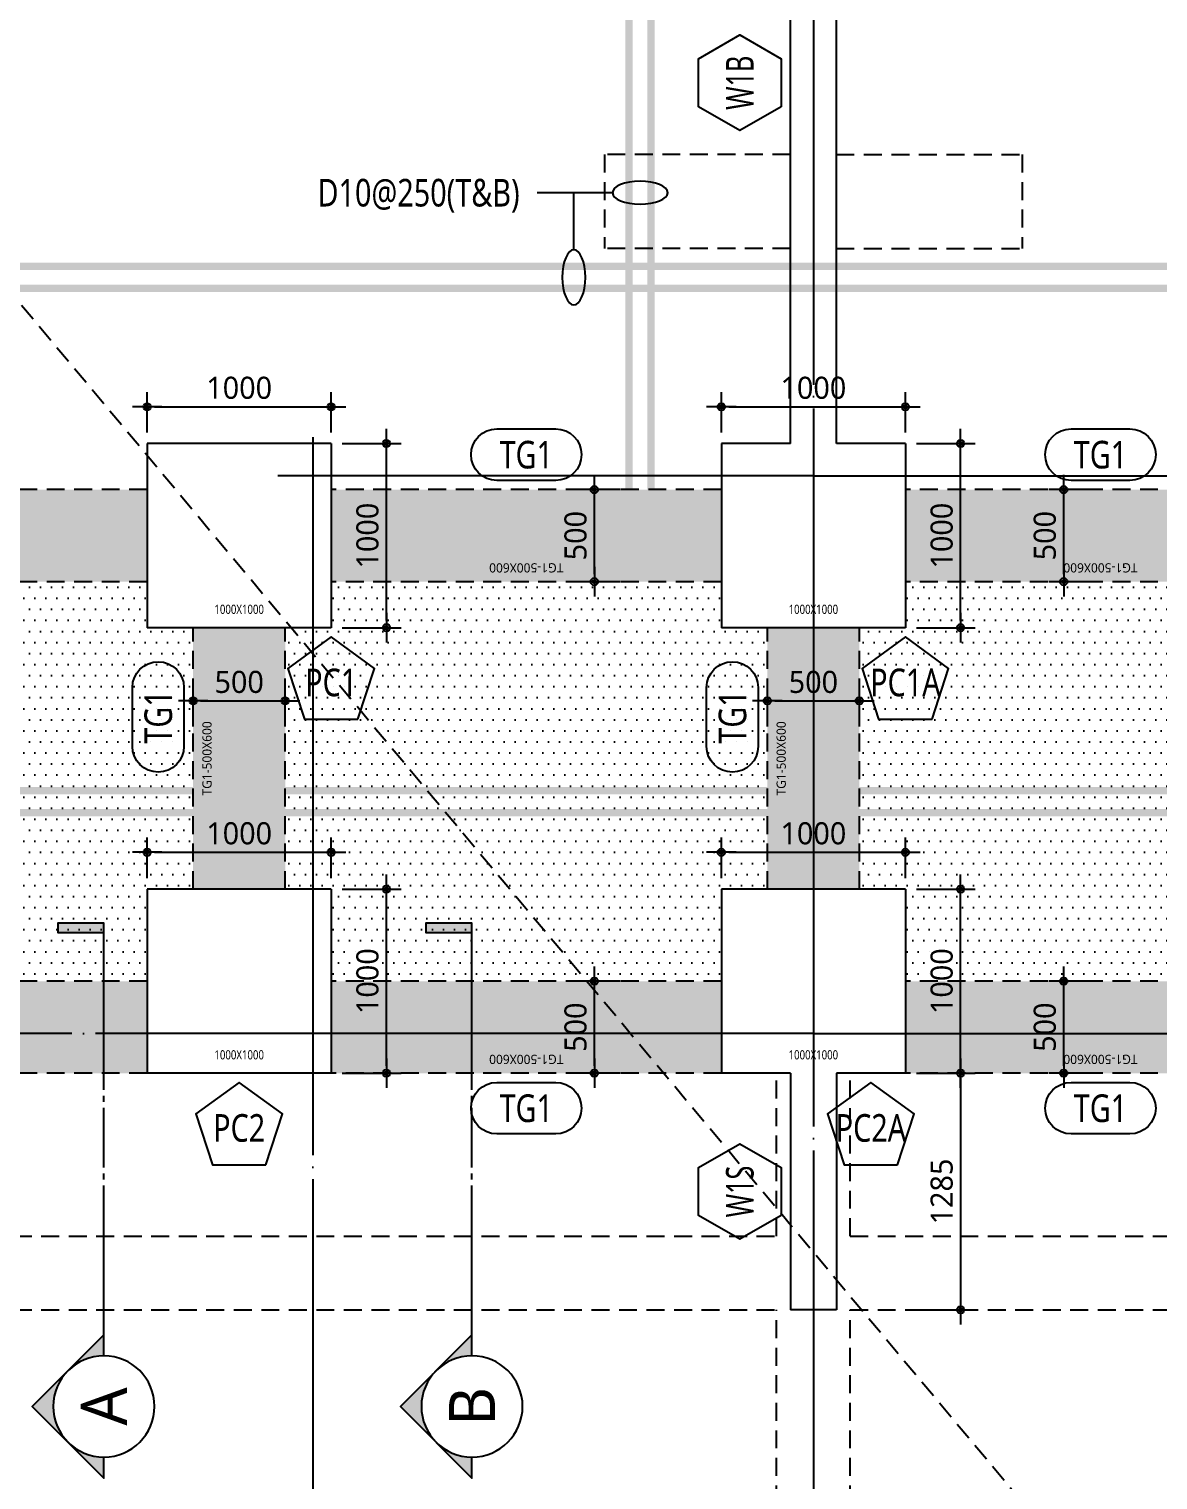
# Model space of a CAD drawing. Header units: millimetres. Extents: x 350420 to 672135, y -312840 to -44390.
# Drawn here: x 521948 to 528082, y -68560 to -60678 of the extents above; entities that cross this region are included whole.
import ezdxf
from ezdxf.enums import TextEntityAlignment as Align
from ezdxf.xclip import XClip

# ---------------------------------------------------------------- set-up
doc = ezdxf.new("R2010")
doc.units = ezdxf.units.MM
doc.header["$LTSCALE"] = 65
doc.header["$XCLIPFRAME"] = 0
for name, pattern in [('CEN', [62, 60, -1, 0, -1]), ('ER-IJ', [6.5, 5, -0.5, 0.5, -0.5]), ('HID2', [7.5, 6, -1.5]), ('XS-지하주차장$0$CEN', [62, 60, -1, 0, -1]), ('XS-지하주차장$0$HID', [2.3, 1.5, -0.8])]:
    doc.linetypes.add(name, pattern=pattern)
doc.layers.get('Defpoints').update_dxf_attribs({"color": 145})
for name, color, linetype in [('252', 252, 'Continuous'), ('BAR-B', 2, 'HID2'), ('BAR-T', 2, 'Continuous'), ('CEN', 1, 'CEN'), ('DIM', 7, 'Continuous'), ('DOT', 7, 'Continuous'), ('LEADER', 7, 'Continuous'), ('M', 7, 'Continuous'), ('NAME-B', 6, 'Continuous'), ('NAME-C', 1, 'Continuous'), ('NAME-W', 4, 'Continuous'), ('SEC', 2, 'Continuous'), ('T', 6, 'Continuous'), ('XS-지하주차장$0$CEN', 1, 'XS-지하주차장$0$CEN'), ('XS-지하주차장$0$G', 4, 'XS-지하주차장$0$HID'), ('XS-지하주차장$0$TG', 30, 'XS-지하주차장$0$HID'), ('XS-지하주차장$0$W1', 2, 'Continuous'), ('XS-지하주차장$0$W1-H', 11, 'XS-지하주차장$0$HID')]:
    doc.layers.add(name, color=color, linetype=linetype)
for name, color, linetype, plot in [('XS-지하주차장$0$1215', 181, 'XS-지하주차장$0$HID', False), ('XS-지하주차장$0$DEFPOINT', 144, 'Continuous', False), ('XS-지하주차장$0$PD', 145, 'XS-지하주차장$0$HID', False)]:
    doc.layers.add(name, color=color, linetype=linetype, plot=plot)
doc.styles.add('XS-지하주차장$0$맑은고딕', font='malgun.ttf')
doc.styles.add('맑은고딕', font='malgun.ttf')
doc.dimstyles.new('DIM_40', dxfattribs={"dimscale": 40, "dimtxt": 3, "dimasz": 1, "dimexe": 2, "dimexo": 1.5, "dimgap": 1, "dimtad": 1, "dimdec": 0, "dimzin": 0, "dimdsep": 46, "dimtxsty": '맑은고딕', "dimblk1": 'DIMDOT', "dimblk2": 'DIMDOT', "dimsah": 1, "dimcen": 0.09, "dimdle": 2, "dimclrd": 7, "dimclre": 7, "dimclrt": 6, "dimadec": 0, "dimazin": 0, "dimtfac": 1, "dimtdec": 0, "dimtix": 1, "dimtmove": 2, "dimatfit": 3, "dimldrblk": 'DIMDOT', "dimfxl": 0, "dimtolj": 1, "dimtzin": 0, "dimarcsym": 0})
pattern_1 = [(0, (255970, -115670), (30, 60), [0, -60])]

# ---------------------------------------------------------------- blocks, each defined once
blk = doc.blocks.new('XS-지하주차장$0$B1-6')
at = {"layer": 'XS-지하주차장$0$CEN'}
for p, q in [((12440, 8925), (12440, 0)), ((12440, 8925), (12440, 0)), ((9720, 4740), (9720, 0)), ((12440, 4530), (9530, 4530)), ((12440, 4530), (15350, 4530)), ((12440, 1500), (6400, 1500)), ((12440, 1500), (18480, 1500))]:
    blk.add_line(p, q, dxfattribs=at)
at = {"layer": 'XS-지하주차장$0$PD'}
for p, q in [((12315, 6275), (11305, 6275)), ((11305, 6275), (11305, 5765)), ((12565, 6275), (13575, 6275)), ((13575, 6275), (13575, 5765)), ((12315, 5765), (11305, 5765)), ((12565, 5765), (13575, 5765))]:
    blk.add_line(p, q, dxfattribs=at)
at = {"layer": 'XS-지하주차장$0$W1'}
for p, q in [((12315, 4705), (12315, 8625)), ((12565, 4705), (12565, 8625)), ((9820, 4705), (8820, 4705)), ((8820, 4705), (8820, 3705)), ((9820, 4705), (9820, 3705)), ((12315, 4705), (11940, 4705)), ((11940, 4705), (11940, 3705)), ((12940, 4705), (12565, 4705)), ((12940, 4705), (12940, 3705)), ((9820, 3705), (8820, 3705)), ((12940, 3705), (11940, 3705)), ((9820, 2285), (8820, 2285)), ((8820, 2285), (8820, 1285)), ((9820, 2285), (9820, 1285)), ((12940, 2285), (11940, 2285)), ((11940, 2285), (11940, 1285)), ((12940, 2285), (12940, 1285)), ((9820, 1285), (8820, 1285)), ((12315, 1285), (11940, 1285)), ((12315, 1285), (12315, 0)), ((12565, 1285), (12565, 0)), ((12940, 1285), (12565, 1285)), ((12565, 0), (12315, 0))]:
    blk.add_line(p, q, dxfattribs=at)
at = {"layer": 'XS-지하주차장$0$DEFPOINT', "color": 2, "style": 'XS-지하주차장$0$맑은고딕', "width": 0.8}
for p in [(9320, 3805), (12440, 3805), (9320, 1385), (12440, 1385)]:
    blk.add_text('1000X1000', height=50, dxfattribs=at).set_placement(p, align=Align.MIDDLE_CENTER)
blk = doc.blocks.new('XS-지하주차장$0$B2-W')
at = {"layer": 'XS-지하주차장$0$W1-H'}
for p, q in [((106385, 89940), (106385, 90940)), ((107385, 90940), (106385, 90940)), ((107385, 89940), (107385, 90940)), ((108805, 89940), (108805, 90940)), ((109805, 90940), (108805, 90940)), ((109805, 89940), (109805, 90940)), ((107385, 89940), (106385, 89940)), ((109805, 89940), (108805, 89940)), ((106385, 87445), (106385, 87820)), ((107385, 87820), (106385, 87820)), ((107385, 86820), (107385, 87820)), ((108805, 86820), (108805, 87820)), ((109805, 87820), (108805, 87820)), ((109805, 87445), (109805, 87820)), ((105100, 87195), (105100, 87445)), ((106385, 87445), (105100, 87445)), ((109805, 87445), (113725, 87445)), ((106385, 87195), (105100, 87195)), ((106385, 86820), (106385, 87195)), ((109805, 87195), (113725, 87195)), ((109805, 86820), (109805, 87195)), ((107385, 86820), (106385, 86820)), ((109805, 86820), (108805, 86820))]:
    blk.add_line(p, q, dxfattribs=at)
blk = doc.blocks.new('XS-지하주차장')
at = {"layer": 'XS-지하주차장$0$1215'}
blk.add_line((429310.9, -23852.4), (653967.6, 164076.9), dxfattribs=at)
at = {"layer": 'XS-지하주차장$0$G'}
for p, q in [((644610, 162350), (644610, 156710)), ((645010, 162350), (645010, 156710)), ((640310, 156710), (644610, 156710)), ((645010, 156710), (645895, 156710)), ((640310, 156310), (644610, 156310)), ((644610, 156310), (644610, 150745)), ((645010, 156310), (645895, 156310)), ((645010, 156310), (645010, 150745))]:
    blk.add_line(p, q, dxfattribs=at)
at = {"layer": 'XS-지하주차장$0$TG'}
for p, q in [((645895, 160130), (645895, 162050)), ((646395, 160130), (646395, 162050)), ((648565, 160130), (648565, 162050)), ((649065, 160130), (649065, 162050)), ((646895, 159880), (648315, 159880)), ((646895, 159380), (648315, 159380)), ((645895, 157010), (645895, 159130)), ((646395, 157010), (646395, 159130)), ((648565, 157010), (648565, 159130)), ((649065, 157010), (649065, 159130)), ((646895, 156760), (648315, 156760)), ((646895, 156260), (648315, 156260)), ((645895, 153890), (645895, 156010)), ((646395, 153890), (646395, 156010)), ((648565, 153890), (648565, 156010)), ((649065, 153890), (649065, 156010))]:
    blk.add_line(p, q, dxfattribs=at)
at = {"layer": 'XS-지하주차장$0$W1', "rotation": 270}
blk.add_blockref('XS-지하주차장$0$B1-6', (644610, 168950), dxfattribs=at)
at = {"layer": 'XS-지하주차장$0$W1-H'}
blk.add_blockref('XS-지하주차장$0$B2-W', (539510, 69190), dxfattribs=at)
at = {"layer": 'XS-지하주차장$0$DEFPOINT', "color": 2, "style": 'XS-지하주차장$0$맑은고딕'}
for p in [(647605, 159805), (647605, 156685)]:
    blk.add_text('TG1-500X600', height=50, dxfattribs=at).set_placement(p, align=Align.MIDDLE_CENTER)
for p in [(645970, 158070), (648640, 158070), (645970, 154950), (648640, 154950)]:
    blk.add_text('TG1-500X600', height=50, rotation=90, dxfattribs=at).set_placement(p, align=Align.MIDDLE_CENTER)
blk = doc.blocks.new('DIMDOT')
at = {"layer": 'DIM', "linetype": 'Continuous'}
blk.add_line((-2, 0), (2, 0), dxfattribs=at)
for radius in [0.5, 0.25]:
    blk.add_circle((0, 0), radius, dxfattribs=at)
blk = doc.blocks.new('*D858')
at = {"layer": 'Defpoints', "color": 0, "linetype": 'Continuous', "transparency": 16777216}
for p in [(526710, -65350), (527010, -65350), (526710, -66350)]:
    blk.add_point(p, dxfattribs=at)
at = {"layer": 'DIM', "color": 7, "linetype": 'Continuous', "lineweight": -2, "transparency": 16777216}
for p, q in [((526770, -65350), (527090, -65350)), ((527010, -66310), (527010, -65390)), ((526770, -66350), (527090, -66350))]:
    blk.add_line(p, q, dxfattribs=at)
at = {"layer": 'DIM', "color": 7, "linetype": 'Continuous', "lineweight": -2, "transparency": 16777216, "xscale": 40, "yscale": 40, "zscale": 40}
for p, rotation in [((527010, -65350), 90), ((527010, -66350), 270)]:
    blk.add_blockref('DIMDOT', p, dxfattribs=dict(at, rotation=rotation))
at = {"layer": 'DIM', "color": 6, "linetype": 'Continuous', "transparency": 16777216, "insert": (526907.6, -65850), "char_height": 120, "attachment_point": 5, "rotation": 90, "style": '맑은고딕'}
blk.add_mtext('\\A1;1000', dxfattribs=at)
blk = doc.blocks.new('*D859')
at = {"layer": 'Defpoints', "color": 0, "linetype": 'Continuous', "transparency": 16777216}
for p in [(526710, -65150), (525710, -65350), (526710, -65350)]:
    blk.add_point(p, dxfattribs=at)
at = {"layer": 'DIM', "color": 7, "linetype": 'Continuous', "lineweight": -2, "transparency": 16777216}
for p, q in [((525710, -65290), (525710, -65070)), ((526710, -65290), (526710, -65070)), ((525750, -65150), (526670, -65150))]:
    blk.add_line(p, q, dxfattribs=at)
at = {"layer": 'DIM', "color": 7, "linetype": 'Continuous', "lineweight": -2, "transparency": 16777216, "xscale": 40, "yscale": 40, "zscale": 40, "rotation": 180}
blk.add_blockref('DIMDOT', (525710, -65150), dxfattribs=at)
at = {"layer": 'DIM', "color": 7, "linetype": 'Continuous', "lineweight": -2, "transparency": 16777216, "xscale": 40, "yscale": 40, "zscale": 40}
blk.add_blockref('DIMDOT', (526710, -65150), dxfattribs=at)
at = {"layer": 'DIM', "color": 6, "linetype": 'Continuous', "transparency": 16777216, "insert": (526210, -65047.6), "char_height": 120, "attachment_point": 5, "style": '맑은고딕'}
blk.add_mtext('\\A1;1000', dxfattribs=at)
blk = doc.blocks.new('단면기호2')
at = {"layer": 'SEC'}
h = blk.add_hatch(color=256, dxfattribs=at)
h.paths.add_polyline_path([(0, 388.9), (0, 275, 0.198912), (-194.5, 194.5)])
h.paths.add_polyline_path([(-388.9, 0), (-194.5, 194.5, 0.414214), (-194.5, -194.5)])
h.paths.add_polyline_path([(0, -275), (0, -388.9), (-194.5, -194.5, 0.198912)])
for points in [[(0, -388.9), (-388.9, 0), (0, 388.9), (0, 275)], [(0, -275), (0, -875)]]:
    blk.add_lwpolyline(points, dxfattribs=at)
blk.add_circle((0, 0), 275, dxfattribs=at)
blk = doc.blocks.new('단면기호')
at = {"layer": 'SEC'}
blk.add_hatch(color=2, dxfattribs=at).paths.add_polyline_path([(-0.83, 0), (0, 0), (0, 4.17), (-0.83, 4.17)])
at = {"layer": 'SEC', "color": 2}
blk.add_line((-0.83, 0), (0, 0), dxfattribs=at)
blk.add_lwpolyline([(-10, 0), (0, 0), (0, 4.17), (-0.83, 4.17), (-0.83, 0)], dxfattribs=at)
blk = doc.blocks.new('*D876')
at = {"layer": 'Defpoints', "color": 0, "linetype": 'Continuous', "transparency": 16777216}
for p in [(523590, -65350), (523890, -65350), (523590, -66350)]:
    blk.add_point(p, dxfattribs=at)
at = {"layer": 'DIM', "color": 7, "linetype": 'Continuous', "lineweight": -2, "transparency": 16777216}
for p, q in [((523650, -65350), (523970, -65350)), ((523890, -66310), (523890, -65390)), ((523650, -66350), (523970, -66350))]:
    blk.add_line(p, q, dxfattribs=at)
at = {"layer": 'DIM', "color": 7, "linetype": 'Continuous', "lineweight": -2, "transparency": 16777216, "xscale": 40, "yscale": 40, "zscale": 40}
for p, rotation in [((523890, -65350), 90), ((523890, -66350), 270)]:
    blk.add_blockref('DIMDOT', p, dxfattribs=dict(at, rotation=rotation))
at = {"layer": 'DIM', "color": 6, "linetype": 'Continuous', "transparency": 16777216, "insert": (523787.6, -65850), "char_height": 120, "attachment_point": 5, "rotation": 90, "style": '맑은고딕'}
blk.add_mtext('\\A1;1000', dxfattribs=at)
blk = doc.blocks.new('*D877')
at = {"layer": 'Defpoints', "color": 0, "linetype": 'Continuous', "transparency": 16777216}
for p in [(523590, -65150), (522590, -65350), (523590, -65350)]:
    blk.add_point(p, dxfattribs=at)
at = {"layer": 'DIM', "color": 7, "linetype": 'Continuous', "lineweight": -2, "transparency": 16777216}
for p, q in [((522590, -65290), (522590, -65070)), ((523590, -65290), (523590, -65070)), ((522630, -65150), (523550, -65150))]:
    blk.add_line(p, q, dxfattribs=at)
at = {"layer": 'DIM', "color": 7, "linetype": 'Continuous', "lineweight": -2, "transparency": 16777216, "xscale": 40, "yscale": 40, "zscale": 40, "rotation": 180}
blk.add_blockref('DIMDOT', (522590, -65150), dxfattribs=at)
at = {"layer": 'DIM', "color": 7, "linetype": 'Continuous', "lineweight": -2, "transparency": 16777216, "xscale": 40, "yscale": 40, "zscale": 40}
blk.add_blockref('DIMDOT', (523590, -65150), dxfattribs=at)
at = {"layer": 'DIM', "color": 6, "linetype": 'Continuous', "transparency": 16777216, "insert": (523090, -65047.6), "char_height": 120, "attachment_point": 5, "style": '맑은고딕'}
blk.add_mtext('\\A1;1000', dxfattribs=at)
blk = doc.blocks.new('*D886')
at = {"layer": 'Defpoints', "color": 0, "linetype": 'Continuous', "transparency": 16777216}
for p in [(526710, -62930), (527010, -62930), (526710, -63930)]:
    blk.add_point(p, dxfattribs=at)
at = {"layer": 'DIM', "color": 7, "linetype": 'Continuous', "lineweight": -2, "transparency": 16777216}
for p, q in [((526770, -62930), (527090, -62930)), ((527010, -63890), (527010, -62970)), ((526770, -63930), (527090, -63930))]:
    blk.add_line(p, q, dxfattribs=at)
at = {"layer": 'DIM', "color": 7, "linetype": 'Continuous', "lineweight": -2, "transparency": 16777216, "xscale": 40, "yscale": 40, "zscale": 40}
for p, rotation in [((527010, -62930), 90), ((527010, -63930), 270)]:
    blk.add_blockref('DIMDOT', p, dxfattribs=dict(at, rotation=rotation))
at = {"layer": 'DIM', "color": 6, "linetype": 'Continuous', "transparency": 16777216, "insert": (526907.6, -63430), "char_height": 120, "attachment_point": 5, "rotation": 90, "style": '맑은고딕'}
blk.add_mtext('\\A1;1000', dxfattribs=at)
blk = doc.blocks.new('*D887')
at = {"layer": 'Defpoints', "color": 0, "linetype": 'Continuous', "transparency": 16777216}
for p in [(526710, -62730), (525710, -62930), (526710, -62930)]:
    blk.add_point(p, dxfattribs=at)
at = {"layer": 'DIM', "color": 7, "linetype": 'Continuous', "lineweight": -2, "transparency": 16777216}
for p, q in [((525710, -62870), (525710, -62650)), ((526710, -62870), (526710, -62650)), ((525750, -62730), (526670, -62730))]:
    blk.add_line(p, q, dxfattribs=at)
at = {"layer": 'DIM', "color": 7, "linetype": 'Continuous', "lineweight": -2, "transparency": 16777216, "xscale": 40, "yscale": 40, "zscale": 40, "rotation": 180}
blk.add_blockref('DIMDOT', (525710, -62730), dxfattribs=at)
at = {"layer": 'DIM', "color": 7, "linetype": 'Continuous', "lineweight": -2, "transparency": 16777216, "xscale": 40, "yscale": 40, "zscale": 40}
blk.add_blockref('DIMDOT', (526710, -62730), dxfattribs=at)
at = {"layer": 'DIM', "color": 6, "linetype": 'Continuous', "transparency": 16777216, "insert": (526210, -62627.6), "char_height": 120, "attachment_point": 5, "style": '맑은고딕'}
blk.add_mtext('\\A1;1000', dxfattribs=at)
blk = doc.blocks.new('*D894')
at = {"layer": 'Defpoints', "color": 0, "linetype": 'Continuous', "transparency": 16777216}
for p in [(523590, -62930), (523890, -62930), (523590, -63930)]:
    blk.add_point(p, dxfattribs=at)
at = {"layer": 'DIM', "color": 7, "linetype": 'Continuous', "lineweight": -2, "transparency": 16777216}
for p, q in [((523650, -62930), (523970, -62930)), ((523890, -63890), (523890, -62970)), ((523650, -63930), (523970, -63930))]:
    blk.add_line(p, q, dxfattribs=at)
at = {"layer": 'DIM', "color": 7, "linetype": 'Continuous', "lineweight": -2, "transparency": 16777216, "xscale": 40, "yscale": 40, "zscale": 40}
for p, rotation in [((523890, -62930), 90), ((523890, -63930), 270)]:
    blk.add_blockref('DIMDOT', p, dxfattribs=dict(at, rotation=rotation))
at = {"layer": 'DIM', "color": 6, "linetype": 'Continuous', "transparency": 16777216, "insert": (523787.6, -63430), "char_height": 120, "attachment_point": 5, "rotation": 90, "style": '맑은고딕'}
blk.add_mtext('\\A1;1000', dxfattribs=at)
blk = doc.blocks.new('*D895')
at = {"layer": 'Defpoints', "color": 0, "linetype": 'Continuous', "transparency": 16777216}
for p in [(523590, -62730), (522590, -62930), (523590, -62930)]:
    blk.add_point(p, dxfattribs=at)
at = {"layer": 'DIM', "color": 7, "linetype": 'Continuous', "lineweight": -2, "transparency": 16777216}
for p, q in [((522590, -62870), (522590, -62650)), ((523590, -62870), (523590, -62650)), ((522630, -62730), (523550, -62730))]:
    blk.add_line(p, q, dxfattribs=at)
at = {"layer": 'DIM', "color": 7, "linetype": 'Continuous', "lineweight": -2, "transparency": 16777216, "xscale": 40, "yscale": 40, "zscale": 40, "rotation": 180}
blk.add_blockref('DIMDOT', (522590, -62730), dxfattribs=at)
at = {"layer": 'DIM', "color": 7, "linetype": 'Continuous', "lineweight": -2, "transparency": 16777216, "xscale": 40, "yscale": 40, "zscale": 40}
blk.add_blockref('DIMDOT', (523590, -62730), dxfattribs=at)
at = {"layer": 'DIM', "color": 6, "linetype": 'Continuous', "transparency": 16777216, "insert": (523090, -62627.6), "char_height": 120, "attachment_point": 5, "style": '맑은고딕'}
blk.add_mtext('\\A1;1000', dxfattribs=at)
blk = doc.blocks.new('*D904')
at = {"layer": 'Defpoints', "color": 0, "linetype": 'Continuous', "transparency": 16777216}
for p in [(526710, -66350), (526710, -67635), (527010, -67635)]:
    blk.add_point(p, dxfattribs=at)
at = {"layer": 'DIM', "color": 7, "linetype": 'Continuous', "lineweight": -2, "transparency": 16777216}
for p, q in [((526770, -66350), (527090, -66350)), ((527010, -66390), (527010, -67595)), ((526770, -67635), (527090, -67635))]:
    blk.add_line(p, q, dxfattribs=at)
at = {"layer": 'DIM', "color": 7, "linetype": 'Continuous', "lineweight": -2, "transparency": 16777216, "xscale": 40, "yscale": 40, "zscale": 40}
for p, rotation in [((527010, -66350), 90), ((527010, -67635), 270)]:
    blk.add_blockref('DIMDOT', p, dxfattribs=dict(at, rotation=rotation))
at = {"layer": 'DIM', "color": 6, "linetype": 'Continuous', "transparency": 16777216, "insert": (526907.6, -66992.5), "char_height": 120, "attachment_point": 5, "rotation": 90, "style": '맑은고딕'}
blk.add_mtext('\\A1;1285', dxfattribs=at)
blk = doc.blocks.new('*D920')
at = {"layer": 'Defpoints', "color": 0, "linetype": 'Continuous', "transparency": 16777216}
for p in [(527570, -63180), (527770, -63180), (527770, -63680)]:
    blk.add_point(p, dxfattribs=at)
at = {"layer": 'DIM', "color": 7, "linetype": 'Continuous', "lineweight": -2, "transparency": 16777216}
for p, q in [((527710, -63180), (527490, -63180)), ((527570, -63640), (527570, -63220)), ((527710, -63680), (527490, -63680))]:
    blk.add_line(p, q, dxfattribs=at)
at = {"layer": 'DIM', "color": 7, "linetype": 'Continuous', "lineweight": -2, "transparency": 16777216, "xscale": 40, "yscale": 40, "zscale": 40}
for p, rotation in [((527570, -63180), 90), ((527570, -63680), 270)]:
    blk.add_blockref('DIMDOT', p, dxfattribs=dict(at, rotation=rotation))
at = {"layer": 'DIM', "color": 6, "linetype": 'Continuous', "transparency": 16777216, "insert": (527468, -63430), "char_height": 120, "attachment_point": 5, "rotation": 90, "style": '맑은고딕'}
blk.add_mtext('\\A1;500', dxfattribs=at)
blk = doc.blocks.new('*D921')
at = {"layer": 'Defpoints', "color": 0, "linetype": 'Continuous', "transparency": 16777216}
for p in [(527570, -65850), (527770, -65850), (527770, -66350)]:
    blk.add_point(p, dxfattribs=at)
at = {"layer": 'DIM', "color": 7, "linetype": 'Continuous', "lineweight": -2, "transparency": 16777216}
for p, q in [((527710, -65850), (527490, -65850)), ((527570, -66310), (527570, -65890)), ((527710, -66350), (527490, -66350))]:
    blk.add_line(p, q, dxfattribs=at)
at = {"layer": 'DIM', "color": 7, "linetype": 'Continuous', "lineweight": -2, "transparency": 16777216, "xscale": 40, "yscale": 40, "zscale": 40}
for p, rotation in [((527570, -65850), 90), ((527570, -66350), 270)]:
    blk.add_blockref('DIMDOT', p, dxfattribs=dict(at, rotation=rotation))
at = {"layer": 'DIM', "color": 6, "linetype": 'Continuous', "transparency": 16777216, "insert": (527468, -66100), "char_height": 120, "attachment_point": 5, "rotation": 90, "style": '맑은고딕'}
blk.add_mtext('\\A1;500', dxfattribs=at)
blk = doc.blocks.new('*D922')
at = {"layer": 'Defpoints', "color": 0, "linetype": 'Continuous', "transparency": 16777216}
for p in [(525020.1, -63180), (525220.1, -63180), (525220.1, -63680)]:
    blk.add_point(p, dxfattribs=at)
at = {"layer": 'DIM', "color": 7, "linetype": 'Continuous', "lineweight": -2, "transparency": 16777216}
for p, q in [((525160.1, -63180), (524940.1, -63180)), ((525020.1, -63640), (525020.1, -63220)), ((525160.1, -63680), (524940.1, -63680))]:
    blk.add_line(p, q, dxfattribs=at)
at = {"layer": 'DIM', "color": 7, "linetype": 'Continuous', "lineweight": -2, "transparency": 16777216, "xscale": 40, "yscale": 40, "zscale": 40}
for p, rotation in [((525020.1, -63180), 90), ((525020.1, -63680), 270)]:
    blk.add_blockref('DIMDOT', p, dxfattribs=dict(at, rotation=rotation))
at = {"layer": 'DIM', "color": 6, "linetype": 'Continuous', "transparency": 16777216, "insert": (524918.1, -63430), "char_height": 120, "attachment_point": 5, "rotation": 90, "style": '맑은고딕'}
blk.add_mtext('\\A1;500', dxfattribs=at)
blk = doc.blocks.new('*D923')
at = {"layer": 'Defpoints', "color": 0, "linetype": 'Continuous', "transparency": 16777216}
for p in [(525020.1, -65850), (525220.1, -65850), (525220.1, -66350)]:
    blk.add_point(p, dxfattribs=at)
at = {"layer": 'DIM', "color": 7, "linetype": 'Continuous', "lineweight": -2, "transparency": 16777216}
for p, q in [((525160.1, -65850), (524940.1, -65850)), ((525020.1, -66310), (525020.1, -65890)), ((525160.1, -66350), (524940.1, -66350))]:
    blk.add_line(p, q, dxfattribs=at)
at = {"layer": 'DIM', "color": 7, "linetype": 'Continuous', "lineweight": -2, "transparency": 16777216, "xscale": 40, "yscale": 40, "zscale": 40}
for p, rotation in [((525020.1, -65850), 90), ((525020.1, -66350), 270)]:
    blk.add_blockref('DIMDOT', p, dxfattribs=dict(at, rotation=rotation))
at = {"layer": 'DIM', "color": 6, "linetype": 'Continuous', "transparency": 16777216, "insert": (524918.1, -66100), "char_height": 120, "attachment_point": 5, "rotation": 90, "style": '맑은고딕'}
blk.add_mtext('\\A1;500', dxfattribs=at)
blk = doc.blocks.new('*D933')
at = {"layer": 'Defpoints', "color": 0, "linetype": 'Continuous', "transparency": 16777216}
for p in [(523340, -64327.2), (522840, -64527.2), (523340, -64527.2)]:
    blk.add_point(p, dxfattribs=at)
at = {"layer": 'DIM', "color": 7, "linetype": 'Continuous', "lineweight": -2, "transparency": 16777216}
for p, q in [((522840, -64467.2), (522840, -64247.2)), ((523340, -64467.2), (523340, -64247.2)), ((522880, -64327.2), (523300, -64327.2))]:
    blk.add_line(p, q, dxfattribs=at)
at = {"layer": 'DIM', "color": 7, "linetype": 'Continuous', "lineweight": -2, "transparency": 16777216, "xscale": 40, "yscale": 40, "zscale": 40, "rotation": 180}
blk.add_blockref('DIMDOT', (522840, -64327.2), dxfattribs=at)
at = {"layer": 'DIM', "color": 7, "linetype": 'Continuous', "lineweight": -2, "transparency": 16777216, "xscale": 40, "yscale": 40, "zscale": 40}
blk.add_blockref('DIMDOT', (523340, -64327.2), dxfattribs=at)
at = {"layer": 'DIM', "color": 6, "linetype": 'Continuous', "transparency": 16777216, "insert": (523090, -64225.2), "char_height": 120, "attachment_point": 5, "style": '맑은고딕'}
blk.add_mtext('\\A1;500', dxfattribs=at)
blk = doc.blocks.new('*D934')
at = {"layer": 'Defpoints', "color": 0, "linetype": 'Continuous', "transparency": 16777216}
for p in [(526460, -64327.2), (525960, -64527.2), (526460, -64527.2)]:
    blk.add_point(p, dxfattribs=at)
at = {"layer": 'DIM', "color": 7, "linetype": 'Continuous', "lineweight": -2, "transparency": 16777216}
for p, q in [((525960, -64467.2), (525960, -64247.2)), ((526460, -64467.2), (526460, -64247.2)), ((526000, -64327.2), (526420, -64327.2))]:
    blk.add_line(p, q, dxfattribs=at)
at = {"layer": 'DIM', "color": 7, "linetype": 'Continuous', "lineweight": -2, "transparency": 16777216, "xscale": 40, "yscale": 40, "zscale": 40, "rotation": 180}
blk.add_blockref('DIMDOT', (525960, -64327.2), dxfattribs=at)
at = {"layer": 'DIM', "color": 7, "linetype": 'Continuous', "lineweight": -2, "transparency": 16777216, "xscale": 40, "yscale": 40, "zscale": 40}
blk.add_blockref('DIMDOT', (526460, -64327.2), dxfattribs=at)
at = {"layer": 'DIM', "color": 6, "linetype": 'Continuous', "transparency": 16777216, "insert": (526210, -64225.2), "char_height": 120, "attachment_point": 5, "style": '맑은고딕'}
blk.add_mtext('\\A1;500', dxfattribs=at)

msp = doc.modelspace()

# ---------------------------------------------------------------- hatches: boundary and pattern name
at = {"layer": 'DOT'}
h = msp.add_hatch(dxfattribs=at)
h.set_pattern_fill('DOTS', color=256, scale=60)
h.set_pattern_definition(pattern_1)
h.paths.add_polyline_path([(522590, -63680), (522590, -63930), (522840, -63930), (522840, -65350), (522590, -65350), (522590, -65850), (520670, -65850), (520670, -65350), (520420, -65350), (520420, -63930), (520670, -63930), (520670, -63680)])
h = msp.add_hatch(dxfattribs=at)
h.set_pattern_fill('DOTS', color=256, scale=60)
h.set_pattern_definition(pattern_1)
h.paths.add_polyline_path([(523590, -63680), (523590, -63930), (523340, -63930), (523340, -65350), (523590, -65350), (523590, -65850), (525710, -65850), (525710, -65350), (525960, -65350), (525960, -63930), (525710, -63930), (525710, -63680)])
h = msp.add_hatch(dxfattribs=at)
h.set_pattern_fill('DOTS', color=256, scale=60)
h.set_pattern_definition(pattern_1)
h.paths.add_polyline_path([(528830, -63680), (528830, -63930), (529080, -63930), (529080, -65350), (528830, -65350), (528830, -65850), (526710, -65850), (526710, -65350), (526460, -65350), (526460, -63930), (526710, -63930), (526710, -63680)])

# ---------------------------------------------------------------- linework, layer by layer
at = {"layer": '252'}
for points in [[(520670, -63180), (520670, -63680), (522590, -63180), (522590, -63680)], [(525710, -63180), (525710, -63680), (523590, -63180), (523590, -63680)], [(528830, -63180), (528830, -63680), (526710, -63180), (526710, -63680)], [(522840, -65350), (523340, -65350), (522840, -63930), (523340, -63930)], [(525960, -65350), (526460, -65350), (525960, -63930), (526460, -63930)], [(520670, -65850), (520670, -66350), (522590, -65850), (522590, -66350)], [(525710, -65850), (525710, -66350), (523590, -65850), (523590, -66350)], [(528830, -65850), (528830, -66350), (526710, -65850), (526710, -66350)]]:
    msp.add_solid(points, dxfattribs=at)
at = {"layer": 'BAR-B', "const_width": 40}
for points in [[(525328.4, -63590), (525328.4, -58470)], [(532535, -62087.1), (513810, -62087.1)], [(535260, -64935), (513810, -64935)]]:
    msp.add_lwpolyline(points, dxfattribs=at)
at = {"layer": 'BAR-T', "const_width": 40}
for points in [[(525208.4, -63590), (525208.4, -58470)], [(532535, -61967.1), (513810, -61967.1)], [(535260, -64815), (513810, -64815)]]:
    msp.add_lwpolyline(points, dxfattribs=at)
at = {"layer": 'CEN'}
for p, q in [((523490, -67635), (523490, -69135)), ((526210, -67635), (526210, -69135))]:
    msp.add_line(p, q, dxfattribs=at)
at = {"layer": 'LEADER'}
for p, q in [((525118.4, -61567.1), (524708.4, -61567.1)), ((524908.4, -61877.1), (524908.4, -61567.1))]:
    msp.add_line(p, q, dxfattribs=at)
at = {"layer": 'LEADER', "extrusion": (0, 0, -1)}
for centre, major_axis in [((525268.4, -61567.1), (-150, 0)), ((524908.4, -62027.1), (0, -150))]:
    msp.add_ellipse(centre, major_axis=major_axis, ratio=0.416667, dxfattribs=at)
at = {"layer": 'M'}
for points in [[(526035, -61099.9), (525810, -61229.8), (525585, -61099.9), (525585, -60840.1), (525810, -60710.2), (526035, -60840.1)], [(523735.3, -64427.2), (523825.1, -64150.8), (523590, -63980), (523354.9, -64150.8), (523444.7, -64427.2)], [(526855.3, -64427.2), (526945.1, -64150.8), (526710, -63980), (526474.9, -64150.8), (526564.7, -64427.2)], [(523235.3, -66847.2), (523325.1, -66570.8), (523090, -66400), (522854.9, -66570.8), (522944.7, -66847.2)], [(526667.8, -66847.2), (526757.6, -66570.8), (526522.5, -66400), (526287.4, -66570.8), (526377.2, -66847.2)], [(526035, -67122.4), (525810, -67252.3), (525585, -67122.4), (525585, -66862.6), (525810, -66732.7), (526035, -66862.6)]]:
    msp.add_lwpolyline(points, close=True, dxfattribs=at)
for points in [[(524490, -62850), (524810, -62850, -1), (524810, -63130), (524490, -63130, -1)], [(527610, -62850), (527930, -62850, -1), (527930, -63130), (527610, -63130, -1)], [(522510, -64574.8), (522510, -64254.8, -1), (522790, -64254.8), (522790, -64574.8, -1)], [(525630, -64574.8), (525630, -64254.8, -1), (525910, -64254.8), (525910, -64574.8, -1)], [(524490, -66400), (524810, -66400, -1), (524810, -66680), (524490, -66680, -1)], [(527610, -66400), (527930, -66400, -1), (527930, -66680), (527610, -66680, -1)]]:
    msp.add_lwpolyline(points, format="xyb", close=True, dxfattribs=at)
at = {"layer": 'SEC', "color": 2, "linetype": 'ER-IJ'}
for p, q in [((522355, -67285), (522355, -66135)), ((524355, -67285), (524355, -66135))]:
    msp.add_line(p, q, dxfattribs=at)

# ---------------------------------------------------------------- block references
ref = msp.add_blockref('XS-지하주차장', (682720, -712245), dxfattribs=dict(rotation=90))
XClip(ref).set_block_clipping_path([(643110.0000000001, 141650.0000000187), (664534.9999999981, 170090.00000001)])
at = {"layer": 'SEC', "xscale": 60, "yscale": 60, "zscale": 60, "rotation": 90.00000000000895}
for p in [(522355, -65535), (524355, -65535)]:
    msp.add_blockref('단면기호', p, dxfattribs=at)
at = {"layer": 'SEC', "xscale": -1, "rotation": 180}
for p in [(522355, -68160), (524355, -68160)]:
    msp.add_blockref('단면기호2', p, dxfattribs=at)

# ---------------------------------------------------------------- texts
at = {"layer": 'NAME-B', "style": '맑은고딕', "width": 0.8}
for p in [(524650, -62990), (527770, -62990), (524650, -66540), (527770, -66540)]:
    msp.add_text('TG1', height=150, dxfattribs=at).set_placement(p, align=Align.MIDDLE)
for p in [(522650, -64414.8), (525770, -64414.8)]:
    msp.add_text('TG1', height=150, rotation=90, dxfattribs=at).set_placement(p, align=Align.MIDDLE)
at = {"layer": 'NAME-C', "style": '맑은고딕', "width": 0.8}
for s, p in [('PC1', (523590, -64227.2)), ('PC1A', (526710, -64227.2)), ('PC2', (523090, -66647.2)), ('PC2A', (526522.5, -66647.2))]:
    msp.add_text(s, height=150, dxfattribs=at).set_placement(p, align=Align.MIDDLE_CENTER)
at = {"layer": 'NAME-W', "style": '맑은고딕', "width": 0.7}
for s, p in [('W1B', (525810, -60970)), ('W1S', (525810, -66992.5))]:
    msp.add_text(s, height=150, rotation=90, dxfattribs=at).set_placement(p, align=Align.MIDDLE)
at = {"layer": 'SEC', "color": 3, "style": '맑은고딕'}
for s, p in [('A', (522355, -68160)), ('B', (524355, -68160))]:
    msp.add_text(s, height=250, rotation=90, dxfattribs=at).set_placement(p, align=Align.MIDDLE)
at = {"layer": 'T', "style": '맑은고딕', "width": 0.8}
msp.add_text('D10@250(T&B)', height=150, dxfattribs=at).set_placement((523515.8, -61567.1), align=Align.MIDDLE_LEFT)

# ---------------------------------------------------------------- dimensions: what is measured, and where the dimension line sits
at = {"layer": 'DIM', "linetype": 'Continuous'}
for base, p1, p2, picture, middle in [((523590, -62730), (522590, -62930), (523590, -62930), '*D895', (523090, -62627.6)), ((526710, -62730), (525710, -62930), (526710, -62930), '*D887', (526210, -62627.6)), ((523340, -64327.2), (522840, -64527.2), (523340, -64527.2), '*D933', (523090, -64225.2)), ((526460, -64327.2), (525960, -64527.2), (526460, -64527.2), '*D934', (526210, -64225.2)), ((523590, -65150), (522590, -65350), (523590, -65350), '*D877', (523090, -65047.6)), ((526710, -65150), (525710, -65350), (526710, -65350), '*D859', (526210, -65047.6))]:
    dim = msp.add_linear_dim(base=base, p1=p1, p2=p2, dimstyle='DIM_40', dxfattribs=at)
    dim.commit()
    dim.dimension.update_dxf_attribs({"geometry": picture, "text_midpoint": middle})
for base, p1, p2, angle, picture, middle in [((523890, -62930), (523590, -63930), (523590, -62930), 90, '*D894', (523787.6, -63430)), ((527010, -62930), (526710, -63930), (526710, -62930), 90, '*D886', (526907.6, -63430)), ((525020.1, -63180), (525220.1, -63680), (525220.1, -63180), 90, '*D922', (524918.1, -63430)), ((527570, -63180), (527770, -63680), (527770, -63180), 90, '*D920', (527468, -63430)), ((523890, -65350), (523590, -66350), (523590, -65350), 90, '*D876', (523787.6, -65850)), ((527010, -65350), (526710, -66350), (526710, -65350), 90, '*D858', (526907.6, -65850)), ((525020.1, -65850), (525220.1, -66350), (525220.1, -65850), 90, '*D923', (524918.1, -66100)), ((527570, -65850), (527770, -66350), (527770, -65850), 90, '*D921', (527468, -66100)), ((527010, -67635), (526710, -66350), (526710, -67635), 270, '*D904', (526907.6, -66992.5))]:
    dim = msp.add_linear_dim(base=base, p1=p1, p2=p2, angle=angle, dimstyle='DIM_40', dxfattribs=at)
    dim.commit()
    dim.dimension.update_dxf_attribs({"geometry": picture, "text_midpoint": middle})

doc.saveas('drawing.dxf')
